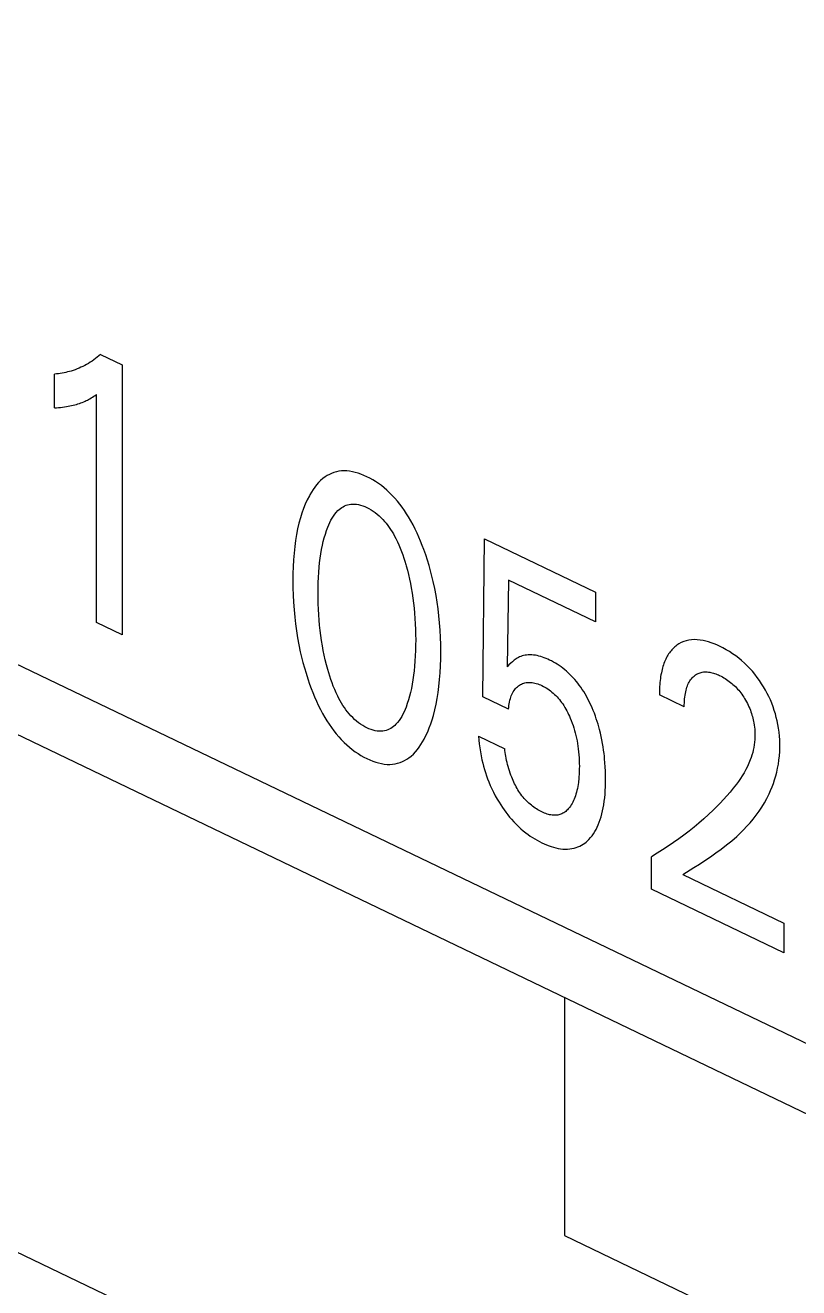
# Model space of a CAD drawing. Extents: x 0 to 420, y 0 to 297.
# Drawn here: x 188.78 to 192.73, y 121.58 to 128.03 of the extents above; entities that cross this region are included whole.
import ezdxf

# ---------------------------------------------------------------- set-up
doc = ezdxf.new("R2010")
doc.units = 0
doc.header["$LTSCALE"] = 23.1
doc.layers.add('40000_ISO', color=7, linetype='CONTINUOUS')

msp = doc.modelspace()

# ---------------------------------------------------------------- linework, layer by layer
at = {"layer": '40000_ISO', "color": 7, "linetype": 'CONTINUOUS'}
for p, q in [((151.239, 142.7894), (204.6505, 117.1157)), ((151.4456, 142.3318), (204.8571, 116.6581)), ((210.0891, 111.4974), (156.6777, 137.171)), ((189.1076, 126.3096), (189.0982, 126.3038)), ((189.1168, 126.3158), (189.1076, 126.3096)), ((189.1259, 126.3221), (189.1168, 126.3158)), ((189.1347, 126.3287), (189.1259, 126.3221)), ((189.1435, 126.3356), (189.1347, 126.3287)), ((189.152, 126.3426), (189.1435, 126.3356)), ((189.1604, 126.3499), (189.152, 126.3426)), ((189.1604, 126.3499), (189.2715, 126.2965)), ((188.9355, 126.2501), (188.9256, 126.2493)), ((188.9256, 126.0761), (188.9256, 126.2493)), ((188.9452, 126.2511), (188.9355, 126.2501)), ((188.9548, 126.2524), (188.9452, 126.2511)), ((188.9643, 126.2538), (188.9548, 126.2524)), ((188.9738, 126.2556), (188.9643, 126.2538)), ((188.9831, 126.2575), (188.9738, 126.2556)), ((188.9923, 126.2597), (188.9831, 126.2575)), ((189.0014, 126.262), (188.9923, 126.2597)), ((189.0104, 126.2646), (189.0014, 126.262)), ((189.0207, 126.2679), (189.0104, 126.2646)), ((189.0308, 126.2714), (189.0207, 126.2679)), ((189.0408, 126.2752), (189.0308, 126.2714)), ((189.0507, 126.2793), (189.0408, 126.2752)), ((189.0604, 126.2837), (189.0507, 126.2793)), ((189.0699, 126.2882), (189.0604, 126.2837)), ((189.0793, 126.2931), (189.0699, 126.2882)), ((189.0886, 126.2982), (189.0793, 126.2931)), ((189.0982, 126.3038), (189.0886, 126.2982)), ((189.2715, 126.2965), (189.2715, 124.9163)), ((189.0812, 126.1106), (189.0874, 126.1135)), ((189.0874, 126.1135), (189.0935, 126.1165)), ((189.0935, 126.1165), (189.0995, 126.1197)), ((189.0995, 126.1197), (189.1061, 126.1234)), ((189.1061, 126.1234), (189.1127, 126.1273)), ((189.1127, 126.1273), (189.1192, 126.1312)), ((189.1192, 126.1312), (189.1262, 126.1358)), ((189.1262, 126.1358), (189.1333, 126.1404)), ((189.1333, 126.1404), (189.1402, 126.1451)), ((189.1402, 124.9794), (189.1402, 126.1451)), ((188.9256, 126.0761), (188.9358, 126.0769)), ((188.9358, 126.0769), (188.9459, 126.0779)), ((188.9459, 126.0779), (188.956, 126.0789)), ((188.956, 126.0789), (188.966, 126.0801)), ((188.966, 126.0801), (188.9759, 126.0814)), ((188.9759, 126.0814), (188.9858, 126.0829)), ((188.9858, 126.0829), (188.9947, 126.0845)), ((188.9947, 126.0845), (189.0034, 126.0861)), ((189.0034, 126.0861), (189.0121, 126.0879)), ((189.0121, 126.0879), (189.0207, 126.0899)), ((189.0207, 126.0899), (189.0292, 126.0921)), ((189.0292, 126.0921), (189.0377, 126.0944)), ((189.0377, 126.0944), (189.0451, 126.0967)), ((189.0451, 126.0967), (189.0525, 126.0991)), ((189.0525, 126.0991), (189.0598, 126.1017)), ((189.0598, 126.1017), (189.0671, 126.1045)), ((189.0671, 126.1045), (189.0742, 126.1075)), ((189.0742, 126.1075), (189.0812, 126.1106)), ((190.3183, 125.7304), (190.3078, 125.7237)), ((190.3293, 125.7365), (190.3183, 125.7304)), ((190.3408, 125.7417), (190.3293, 125.7365)), ((190.3527, 125.7461), (190.3408, 125.7417)), ((190.3651, 125.7497), (190.3527, 125.7461)), ((190.3779, 125.7523), (190.3651, 125.7497)), ((190.3912, 125.7539), (190.3779, 125.7523)), ((190.4048, 125.7545), (190.3912, 125.7539)), ((190.4185, 125.754), (190.4048, 125.7545)), ((190.4325, 125.7526), (190.4185, 125.754)), ((190.4468, 125.7501), (190.4325, 125.7526)), ((190.4613, 125.7468), (190.4468, 125.7501)), ((190.476, 125.7425), (190.4613, 125.7468)), ((190.4908, 125.7373), (190.476, 125.7425)), ((190.5058, 125.7313), (190.4908, 125.7373)), ((190.5208, 125.7245), (190.5058, 125.7313)), ((190.2549, 125.6713), (190.2461, 125.6588)), ((190.2643, 125.6833), (190.2549, 125.6713)), ((190.2742, 125.6946), (190.2643, 125.6833)), ((190.2848, 125.7051), (190.2742, 125.6946)), ((190.2959, 125.7148), (190.2848, 125.7051)), ((190.3078, 125.7237), (190.2959, 125.7148)), ((190.5358, 125.7169), (190.5208, 125.7245)), ((190.5508, 125.7086), (190.5358, 125.7169)), ((190.5656, 125.6994), (190.5508, 125.7086)), ((190.5804, 125.6896), (190.5656, 125.6994)), ((190.5949, 125.6789), (190.5804, 125.6896)), ((190.6093, 125.6676), (190.5949, 125.6789)), ((190.6233, 125.6556), (190.6093, 125.6676)), ((190.2163, 125.6063), (190.2064, 125.5844)), ((190.2271, 125.6274), (190.2163, 125.6063)), ((190.2298, 125.6322), (190.2271, 125.6274)), ((190.2377, 125.6457), (190.2298, 125.6322)), ((190.2461, 125.6588), (190.2377, 125.6457)), ((190.637, 125.6428), (190.6233, 125.6556)), ((190.6507, 125.6291), (190.637, 125.6428)), ((190.6639, 125.6148), (190.6507, 125.6291)), ((190.6767, 125.5999), (190.6639, 125.6148)), ((190.6891, 125.5844), (190.6767, 125.5999)), ((190.189, 125.5385), (190.1816, 125.5146)), ((190.1973, 125.5618), (190.189, 125.5385)), ((190.2064, 125.5844), (190.1973, 125.5618)), ((190.3501, 125.5233), (190.3571, 125.5332)), ((190.3571, 125.5332), (190.3647, 125.5425)), ((190.3647, 125.5425), (190.3729, 125.5512)), ((190.3729, 125.5512), (190.379, 125.5569)), ((190.379, 125.5569), (190.3855, 125.5622)), ((190.3855, 125.5622), (190.3922, 125.567)), ((190.3922, 125.567), (190.3993, 125.5714)), ((190.3993, 125.5714), (190.4066, 125.5753)), ((190.4066, 125.5753), (190.4143, 125.5786)), ((190.4143, 125.5786), (190.4223, 125.5812)), ((190.4223, 125.5812), (190.4307, 125.5832)), ((190.4307, 125.5832), (190.4394, 125.5845)), ((190.4394, 125.5845), (190.4487, 125.5851)), ((190.4487, 125.5851), (190.4584, 125.5848)), ((190.4584, 125.5848), (190.4684, 125.5837)), ((190.4684, 125.5837), (190.4786, 125.5819)), ((190.4786, 125.5819), (190.489, 125.5793)), ((190.489, 125.5793), (190.4995, 125.576)), ((190.4995, 125.576), (190.5101, 125.5719)), ((190.5101, 125.5719), (190.5208, 125.5671)), ((190.5208, 125.5671), (190.5314, 125.5617)), ((190.5314, 125.5617), (190.542, 125.5555)), ((190.542, 125.5555), (190.5525, 125.5488)), ((190.5525, 125.5488), (190.5629, 125.5414)), ((190.5629, 125.5414), (190.5731, 125.5334)), ((190.5731, 125.5334), (190.5831, 125.5249)), ((190.7011, 125.5685), (190.6891, 125.5844)), ((190.7125, 125.5523), (190.7011, 125.5685)), ((190.7235, 125.5357), (190.7125, 125.5523)), ((190.734, 125.5188), (190.7235, 125.5357)), ((190.174, 125.4867), (190.1673, 125.458)), ((190.1816, 125.5146), (190.174, 125.4867)), ((190.3148, 125.4495), (190.3215, 125.4672)), ((190.3215, 125.4672), (190.3264, 125.4791)), ((190.3264, 125.4791), (190.3317, 125.4907)), ((190.3317, 125.4907), (190.3374, 125.502)), ((190.3374, 125.502), (190.3435, 125.5129)), ((190.3435, 125.5129), (190.3501, 125.5233)), ((190.5831, 125.5249), (190.5928, 125.5158)), ((190.5928, 125.5158), (190.6022, 125.5063)), ((190.6022, 125.5063), (190.6108, 125.4966)), ((190.6108, 125.4966), (190.6192, 125.4866)), ((190.6192, 125.4866), (190.6272, 125.4762)), ((190.6272, 125.4762), (190.6349, 125.4656)), ((190.7459, 125.4986), (190.734, 125.5188)), ((190.757, 125.4781), (190.7459, 125.4986)), ((190.7675, 125.4574), (190.757, 125.4781)), ((190.1616, 125.4288), (190.1567, 125.3989)), ((190.1673, 125.458), (190.1616, 125.4288)), ((190.2982, 125.3938), (190.3032, 125.4127)), ((190.3032, 125.4127), (190.3087, 125.4313)), ((190.3087, 125.4313), (190.3148, 125.4495)), ((190.6349, 125.4656), (190.6423, 125.4546)), ((190.6423, 125.4546), (190.6493, 125.4434)), ((190.6493, 125.4434), (190.6561, 125.4321)), ((190.6561, 125.4321), (190.6625, 125.4206)), ((190.6625, 125.4206), (190.6686, 125.4091)), ((190.6686, 125.4091), (190.6768, 125.3925)), ((190.7774, 125.4366), (190.7675, 125.4574)), ((190.7867, 125.4157), (190.7774, 125.4366)), ((190.7955, 125.3947), (190.7867, 125.4157)), ((191.1131, 124.5997), (191.1214, 125.4073)), ((191.1214, 125.4073), (191.6888, 125.1346)), ((190.1526, 125.3685), (190.149, 125.3345)), ((190.1567, 125.3989), (190.1526, 125.3685)), ((190.2855, 125.3305), (190.2893, 125.3526)), ((190.2893, 125.3526), (190.2937, 125.3744)), ((190.2937, 125.3744), (190.2982, 125.3938)), ((190.6768, 125.3925), (190.6844, 125.3759)), ((190.6844, 125.3759), (190.6914, 125.3592)), ((190.6914, 125.3592), (190.698, 125.3425)), ((190.698, 125.3425), (190.7041, 125.3258)), ((190.8039, 125.3736), (190.7955, 125.3947)), ((190.8117, 125.3525), (190.8039, 125.3736)), ((190.8214, 125.325), (190.8117, 125.3525)), ((190.1463, 125.3), (190.1445, 125.265)), ((190.149, 125.3345), (190.1463, 125.3)), ((190.277, 125.2621), (190.2793, 125.2852)), ((190.2793, 125.2852), (190.2821, 125.308)), ((190.2821, 125.308), (190.2855, 125.3305)), ((190.7041, 125.3258), (190.7098, 125.309)), ((190.7098, 125.309), (190.7151, 125.2923)), ((190.7151, 125.2923), (190.7201, 125.2756)), ((190.7201, 125.2756), (190.7216, 125.27)), ((190.8304, 125.2976), (190.8214, 125.325)), ((190.8387, 125.2702), (190.8304, 125.2976)), ((190.1434, 125.2297), (190.143, 125.1939)), ((190.1445, 125.265), (190.1434, 125.2297)), ((190.2723, 125.1837), (190.2734, 125.2101)), ((190.2734, 125.2101), (190.2749, 125.2362)), ((190.2749, 125.2362), (190.277, 125.2621)), ((190.7216, 125.27), (190.7279, 125.247)), ((190.7279, 125.247), (190.7336, 125.2242)), ((190.7336, 125.2242), (190.7388, 125.2014)), ((190.8464, 125.2429), (190.8387, 125.2702)), ((190.8535, 125.2157), (190.8464, 125.2429)), ((190.86, 125.1885), (190.8535, 125.2157)), ((190.143, 125.1939), (190.1433, 125.1572)), ((190.1433, 125.1572), (190.1444, 125.1202)), ((190.2715, 125.1302), (190.2717, 125.157)), ((190.2717, 125.157), (190.2723, 125.1837)), ((190.7388, 125.2014), (190.7436, 125.1787)), ((190.7436, 125.1787), (190.7478, 125.1561)), ((190.7478, 125.1561), (190.7522, 125.1301)), ((190.8675, 125.1533), (190.86, 125.1885)), ((190.8742, 125.1183), (190.8675, 125.1533)), ((191.2444, 125.1967), (191.2367, 124.7537)), ((191.6888, 124.9831), (191.2444, 125.1967)), ((190.1444, 125.1202), (190.1462, 125.0828)), ((190.1462, 125.0828), (190.1489, 125.0451)), ((190.2716, 125.1027), (190.2715, 125.1302)), ((190.2723, 125.0751), (190.2716, 125.1027)), ((190.7522, 125.1301), (190.7561, 125.1043)), ((190.7561, 125.1043), (190.7594, 125.0786)), ((190.8799, 125.0835), (190.8742, 125.1183)), ((190.8848, 125.0489), (190.8799, 125.0835)), ((191.6888, 125.1346), (191.6888, 124.9831)), ((190.1489, 125.0451), (190.1525, 125.007)), ((190.2733, 125.0473), (190.2723, 125.0751)), ((190.2749, 125.0193), (190.2733, 125.0473)), ((190.2769, 124.991), (190.2749, 125.0193)), ((190.7594, 125.0786), (190.7622, 125.0531)), ((190.7622, 125.0531), (190.7645, 125.0277)), ((190.7645, 125.0277), (190.7666, 124.9999)), ((190.8889, 125.0146), (190.8848, 125.0489)), ((189.2715, 124.9163), (189.1402, 124.9794)), ((190.1525, 125.007), (190.1565, 124.9722)), ((190.1565, 124.9722), (190.1613, 124.9372)), ((190.2792, 124.9653), (190.2769, 124.991)), ((190.282, 124.9394), (190.2792, 124.9653)), ((190.7666, 124.9999), (190.7681, 124.9722)), ((190.7681, 124.9722), (190.7692, 124.9448)), ((190.8925, 124.9772), (190.8889, 125.0146)), ((190.8952, 124.94), (190.8925, 124.9772)), ((190.1613, 124.9372), (190.1669, 124.9019)), ((190.1669, 124.9019), (190.1735, 124.8664)), ((190.2853, 124.9134), (190.282, 124.9394)), ((190.289, 124.8872), (190.2853, 124.9134)), ((190.2934, 124.8608), (190.289, 124.8872)), ((190.7692, 124.9448), (190.7698, 124.9176)), ((190.7698, 124.9176), (190.7701, 124.8905)), ((190.7701, 124.8905), (190.7699, 124.8633)), ((190.8971, 124.9033), (190.8952, 124.94)), ((190.8982, 124.8668), (190.8971, 124.9033)), ((192.1654, 124.8894), (192.152, 124.8863)), ((192.1792, 124.8913), (192.1654, 124.8894)), ((192.1934, 124.8921), (192.1792, 124.8913)), ((192.2081, 124.8917), (192.1934, 124.8921)), ((192.2231, 124.8903), (192.2081, 124.8917)), ((192.2383, 124.8878), (192.2231, 124.8903)), ((192.2522, 124.8847), (192.2383, 124.8878)), ((190.1735, 124.8664), (190.1809, 124.8307)), ((190.1809, 124.8307), (190.1873, 124.8033)), ((190.2978, 124.8368), (190.2934, 124.8608)), ((190.3027, 124.8126), (190.2978, 124.8368)), ((190.7692, 124.8362), (190.7682, 124.8094)), ((190.7699, 124.8633), (190.7692, 124.8362)), ((190.8985, 124.8307), (190.8982, 124.8668)), ((190.8982, 124.7944), (190.8985, 124.8307)), ((192.066, 124.8246), (192.0621, 124.8189)), ((192.0702, 124.8302), (192.066, 124.8246)), ((192.0745, 124.8355), (192.0702, 124.8302)), ((192.079, 124.8406), (192.0745, 124.8355)), ((192.0837, 124.8456), (192.079, 124.8406)), ((192.0885, 124.8503), (192.0837, 124.8456)), ((192.0935, 124.8548), (192.0885, 124.8503)), ((192.0987, 124.8591), (192.0935, 124.8548)), ((192.1041, 124.8631), (192.0987, 124.8591)), ((192.1095, 124.8669), (192.1041, 124.8631)), ((192.1151, 124.8704), (192.1095, 124.8669)), ((192.1268, 124.8768), (192.1151, 124.8704)), ((192.1391, 124.8821), (192.1268, 124.8768)), ((192.152, 124.8863), (192.1391, 124.8821)), ((192.2661, 124.8808), (192.2522, 124.8847)), ((192.2802, 124.8761), (192.2661, 124.8808)), ((192.2944, 124.8708), (192.2802, 124.8761)), ((192.3086, 124.8649), (192.2944, 124.8708)), ((192.3228, 124.8583), (192.3086, 124.8649)), ((192.3395, 124.85), (192.3228, 124.8583)), ((192.3561, 124.8409), (192.3395, 124.85)), ((192.3726, 124.831), (192.3561, 124.8409)), ((192.389, 124.8203), (192.3726, 124.831)), ((190.1873, 124.8033), (190.1943, 124.7758)), ((190.1943, 124.7758), (190.2018, 124.7481)), ((190.3082, 124.7884), (190.3027, 124.8126)), ((190.3142, 124.764), (190.3082, 124.7884)), ((190.3208, 124.7395), (190.3142, 124.764)), ((190.7666, 124.7829), (190.7646, 124.7566)), ((190.7682, 124.8094), (190.7666, 124.7829)), ((190.8953, 124.723), (190.8971, 124.7585)), ((190.8971, 124.7585), (190.8982, 124.7944)), ((191.246, 124.7631), (191.2367, 124.7537)), ((191.2555, 124.7721), (191.246, 124.7631)), ((191.264, 124.7796), (191.2555, 124.7721)), ((191.2728, 124.7867), (191.264, 124.7796)), ((191.278, 124.7905), (191.2728, 124.7867)), ((191.2833, 124.7942), (191.278, 124.7905)), ((191.2888, 124.7976), (191.2833, 124.7942)), ((191.2949, 124.801), (191.2888, 124.7976)), ((191.3013, 124.804), (191.2949, 124.801)), ((191.3079, 124.8067), (191.3013, 124.804)), ((191.3147, 124.809), (191.3079, 124.8067)), ((191.3216, 124.8109), (191.3147, 124.809)), ((191.3288, 124.8125), (191.3216, 124.8109)), ((191.3362, 124.8136), (191.3288, 124.8125)), ((191.3449, 124.8144), (191.3362, 124.8136)), ((191.3539, 124.8147), (191.3449, 124.8144)), ((191.363, 124.8144), (191.3539, 124.8147)), ((191.3723, 124.8136), (191.363, 124.8144)), ((191.3817, 124.8122), (191.3723, 124.8136)), ((191.3913, 124.8104), (191.3817, 124.8122)), ((191.4001, 124.8083), (191.3913, 124.8104)), ((191.409, 124.8058), (191.4001, 124.8083)), ((191.4179, 124.8029), (191.409, 124.8058)), ((191.4269, 124.7997), (191.4179, 124.8029)), ((191.4359, 124.7961), (191.4269, 124.7997)), ((191.445, 124.7922), (191.4359, 124.7961)), ((191.4541, 124.788), (191.445, 124.7922)), ((191.4639, 124.7831), (191.4541, 124.788)), ((191.4738, 124.7778), (191.4639, 124.7831)), ((191.4836, 124.7722), (191.4738, 124.7778)), ((191.4933, 124.7662), (191.4836, 124.7722)), ((191.503, 124.7598), (191.4933, 124.7662)), ((191.5127, 124.7531), (191.503, 124.7598)), ((192.0357, 124.7634), (192.0332, 124.7555)), ((192.0384, 124.771), (192.0357, 124.7634)), ((192.0412, 124.7786), (192.0384, 124.771)), ((192.0443, 124.7859), (192.0412, 124.7786)), ((192.0475, 124.7931), (192.0443, 124.7859)), ((192.051, 124.8001), (192.0475, 124.7931)), ((192.0547, 124.8069), (192.051, 124.8001)), ((192.0583, 124.813), (192.0547, 124.8069)), ((192.0621, 124.8189), (192.0583, 124.813)), ((192.4053, 124.8088), (192.389, 124.8203)), ((192.4202, 124.7974), (192.4053, 124.8088)), ((192.4348, 124.7853), (192.4202, 124.7974)), ((192.4492, 124.7725), (192.4348, 124.7853)), ((192.4632, 124.7591), (192.4492, 124.7725)), ((192.4768, 124.7449), (192.4632, 124.7591)), ((190.2018, 124.7481), (190.21, 124.7205)), ((190.21, 124.7205), (190.2189, 124.6927)), ((190.3257, 124.7224), (190.3208, 124.7395)), ((190.331, 124.7053), (190.3257, 124.7224)), ((190.3367, 124.6882), (190.331, 124.7053)), ((190.7595, 124.7099), (190.7563, 124.687)), ((190.7623, 124.7331), (190.7595, 124.7099)), ((190.7646, 124.7566), (190.7623, 124.7331)), ((190.8926, 124.688), (190.8953, 124.723)), ((191.5222, 124.746), (191.5127, 124.7531)), ((191.5316, 124.7386), (191.5222, 124.746)), ((191.5409, 124.7307), (191.5316, 124.7386)), ((191.5497, 124.7228), (191.5409, 124.7307)), ((191.5583, 124.7146), (191.5497, 124.7228)), ((191.5668, 124.706), (191.5583, 124.7146)), ((191.5751, 124.6972), (191.5668, 124.706)), ((191.5832, 124.6881), (191.5751, 124.6972)), ((192.0202, 124.6933), (192.019, 124.6833)), ((192.0216, 124.7033), (192.0202, 124.6933)), ((192.0232, 124.7131), (192.0216, 124.7033)), ((192.0251, 124.7227), (192.0232, 124.7131)), ((192.0268, 124.7311), (192.0251, 124.7227)), ((192.0288, 124.7394), (192.0268, 124.7311)), ((192.0309, 124.7475), (192.0288, 124.7394)), ((192.0332, 124.7555), (192.0309, 124.7475)), ((192.1786, 124.692), (192.1828, 124.6969)), ((192.1828, 124.6969), (192.1872, 124.7015)), ((192.1872, 124.7015), (192.1919, 124.7058)), ((192.1919, 124.7058), (192.1959, 124.7091)), ((192.1959, 124.7091), (192.2001, 124.7121)), ((192.2001, 124.7121), (192.2044, 124.7149)), ((192.2044, 124.7149), (192.209, 124.7174)), ((192.209, 124.7174), (192.2136, 124.7197)), ((192.2136, 124.7197), (192.2184, 124.7217)), ((192.2184, 124.7217), (192.2234, 124.7234)), ((192.2234, 124.7234), (192.2285, 124.7248)), ((192.2285, 124.7248), (192.2343, 124.7261)), ((192.2343, 124.7261), (192.2403, 124.7269)), ((192.2403, 124.7269), (192.2464, 124.7274)), ((192.2464, 124.7274), (192.2527, 124.7276)), ((192.2527, 124.7276), (192.2591, 124.7273)), ((192.2591, 124.7273), (192.2656, 124.7268)), ((192.2656, 124.7268), (192.2722, 124.7258)), ((192.2722, 124.7258), (192.2783, 124.7246)), ((192.2783, 124.7246), (192.2846, 124.7231)), ((192.2846, 124.7231), (192.2909, 124.7214)), ((192.2909, 124.7214), (192.2972, 124.7193)), ((192.2972, 124.7193), (192.3036, 124.717)), ((192.3036, 124.717), (192.31, 124.7145)), ((192.31, 124.7145), (192.3164, 124.7118)), ((192.3164, 124.7118), (192.3228, 124.7088)), ((192.3228, 124.7088), (192.33, 124.7053)), ((192.33, 124.7053), (192.3371, 124.7015)), ((192.3371, 124.7015), (192.3442, 124.6975)), ((192.3442, 124.6975), (192.3513, 124.6932)), ((192.3513, 124.6932), (192.3583, 124.6887)), ((192.4899, 124.7303), (192.4768, 124.7449)), ((192.5026, 124.7151), (192.4899, 124.7303)), ((192.5147, 124.6994), (192.5026, 124.7151)), ((192.5263, 124.6832), (192.5147, 124.6994)), ((190.2189, 124.6927), (190.2284, 124.6649)), ((190.2284, 124.6649), (190.2363, 124.6433)), ((190.2363, 124.6433), (190.2446, 124.6217)), ((190.3428, 124.671), (190.3367, 124.6882)), ((190.3494, 124.6539), (190.3428, 124.671)), ((190.3564, 124.6368), (190.3494, 124.6539)), ((190.3641, 124.6197), (190.3564, 124.6368)), ((190.7481, 124.6422), (190.7437, 124.6224)), ((190.7525, 124.6644), (190.7481, 124.6422)), ((190.7563, 124.687), (190.7525, 124.6644)), ((190.885, 124.6225), (190.889, 124.6534)), ((190.889, 124.6534), (190.8926, 124.688)), ((191.2685, 124.6255), (191.2724, 124.6315)), ((191.2724, 124.6315), (191.2764, 124.6369)), ((191.2764, 124.6369), (191.2807, 124.642)), ((191.2807, 124.642), (191.2853, 124.6468)), ((191.2853, 124.6468), (191.2902, 124.6512)), ((191.2902, 124.6512), (191.2953, 124.6553)), ((191.2953, 124.6553), (191.3006, 124.6591)), ((191.3006, 124.6591), (191.3057, 124.6622)), ((191.3057, 124.6622), (191.3109, 124.665)), ((191.3109, 124.665), (191.3164, 124.6674)), ((191.3164, 124.6674), (191.3221, 124.6695)), ((191.3221, 124.6695), (191.328, 124.6712)), ((191.328, 124.6712), (191.334, 124.6725)), ((191.334, 124.6725), (191.34, 124.6734)), ((191.34, 124.6734), (191.3462, 124.6739)), ((191.3462, 124.6739), (191.3525, 124.674)), ((191.3525, 124.674), (191.359, 124.6737)), ((191.359, 124.6737), (191.3655, 124.673)), ((191.3655, 124.673), (191.3722, 124.6719)), ((191.3722, 124.6719), (191.3792, 124.6704)), ((191.3792, 124.6704), (191.3863, 124.6684)), ((191.3863, 124.6684), (191.3935, 124.6661)), ((191.3935, 124.6661), (191.4007, 124.6635)), ((191.4007, 124.6635), (191.4079, 124.6605)), ((191.4079, 124.6605), (191.4152, 124.6571)), ((191.4152, 124.6571), (191.4226, 124.6534)), ((191.4226, 124.6534), (191.4299, 124.6494)), ((191.4299, 124.6494), (191.4373, 124.6451)), ((191.4373, 124.6451), (191.4446, 124.6405)), ((191.4446, 124.6405), (191.4518, 124.6355)), ((191.4518, 124.6355), (191.4589, 124.6302)), ((191.4589, 124.6302), (191.466, 124.6246)), ((191.591, 124.6787), (191.5832, 124.6881)), ((191.5987, 124.6691), (191.591, 124.6787)), ((191.6061, 124.6593), (191.5987, 124.6691)), ((191.6133, 124.6493), (191.6061, 124.6593)), ((191.621, 124.6381), (191.6133, 124.6493)), ((191.6283, 124.6268), (191.621, 124.6381)), ((192.0155, 124.6317), (192.0153, 124.6213)), ((192.0159, 124.6422), (192.0155, 124.6317)), ((192.0164, 124.6526), (192.0159, 124.6422)), ((192.0171, 124.6629), (192.0164, 124.6526)), ((192.0179, 124.6731), (192.0171, 124.6629)), ((192.019, 124.6833), (192.0179, 124.6731)), ((192.1494, 124.6258), (192.1512, 124.6336)), ((192.1512, 124.6336), (192.1533, 124.6413)), ((192.1533, 124.6413), (192.1556, 124.6488)), ((192.1556, 124.6488), (192.1583, 124.656)), ((192.1583, 124.656), (192.1612, 124.663)), ((192.1612, 124.663), (192.1643, 124.6698)), ((192.1643, 124.6698), (192.1675, 124.6757)), ((192.1675, 124.6757), (192.171, 124.6814)), ((192.171, 124.6814), (192.1746, 124.6869)), ((192.1746, 124.6869), (192.1786, 124.692)), ((192.3583, 124.6887), (192.3653, 124.6839)), ((192.3653, 124.6839), (192.3722, 124.6788)), ((192.3722, 124.6788), (192.3786, 124.6739)), ((192.3786, 124.6739), (192.3849, 124.6687)), ((192.3849, 124.6687), (192.3911, 124.6633)), ((192.3911, 124.6633), (192.3972, 124.6577)), ((192.3972, 124.6577), (192.4032, 124.6519)), ((192.4032, 124.6519), (192.4091, 124.6459)), ((192.4091, 124.6459), (192.4148, 124.6397)), ((192.4148, 124.6397), (192.4204, 124.6332)), ((192.4204, 124.6332), (192.4259, 124.6266)), ((192.5374, 124.6666), (192.5263, 124.6832)), ((192.5474, 124.6505), (192.5374, 124.6666)), ((192.557, 124.6342), (192.5474, 124.6505)), ((192.5659, 124.6176), (192.557, 124.6342)), ((190.2446, 124.6217), (190.2535, 124.6001)), ((190.2535, 124.6001), (190.2628, 124.5786)), ((190.2628, 124.5786), (190.2728, 124.5572)), ((190.3723, 124.6027), (190.3641, 124.6197)), ((190.3784, 124.5909), (190.3723, 124.6027)), ((190.3848, 124.5792), (190.3784, 124.5909)), ((190.3916, 124.5677), (190.3848, 124.5792)), ((190.3986, 124.5563), (190.3916, 124.5677)), ((190.7273, 124.5654), (190.7208, 124.5473)), ((190.7334, 124.584), (190.7273, 124.5654)), ((190.7388, 124.603), (190.7334, 124.584)), ((190.7437, 124.6224), (190.7388, 124.603)), ((190.8746, 124.5622), (190.8802, 124.5921)), ((190.8802, 124.5921), (190.885, 124.6225)), ((191.2444, 124.5366), (191.1131, 124.5997)), ((191.2463, 124.5553), (191.2477, 124.5644)), ((191.2477, 124.5644), (191.2494, 124.5734)), ((191.2494, 124.5734), (191.2514, 124.5822)), ((191.2514, 124.5822), (191.2537, 124.5907)), ((191.2537, 124.5907), (191.2561, 124.5982)), ((191.2561, 124.5982), (191.2587, 124.6054)), ((191.2587, 124.6054), (191.2617, 124.6124)), ((191.2617, 124.6124), (191.265, 124.6191)), ((191.265, 124.6191), (191.2685, 124.6255)), ((191.466, 124.6246), (191.4729, 124.6187)), ((191.4729, 124.6187), (191.4795, 124.6126)), ((191.4795, 124.6126), (191.486, 124.6063)), ((191.486, 124.6063), (191.4923, 124.5997)), ((191.4923, 124.5997), (191.4984, 124.5928)), ((191.4984, 124.5928), (191.5044, 124.5857)), ((191.5044, 124.5857), (191.5101, 124.5785)), ((191.5101, 124.5785), (191.5157, 124.571)), ((191.5157, 124.571), (191.5211, 124.5634)), ((191.6353, 124.6152), (191.6283, 124.6268)), ((191.642, 124.6036), (191.6353, 124.6152)), ((191.6485, 124.5918), (191.642, 124.6036)), ((191.6546, 124.5799), (191.6485, 124.5918)), ((191.6605, 124.5679), (191.6546, 124.5799)), ((191.6661, 124.5559), (191.6605, 124.5679)), ((192.0153, 124.6213), (192.0152, 124.6107)), ((192.1423, 124.5496), (192.0152, 124.6107)), ((192.1424, 124.5597), (192.1427, 124.5696)), ((192.1427, 124.5696), (192.1432, 124.5795)), ((192.1432, 124.5795), (192.144, 124.5893)), ((192.144, 124.5893), (192.145, 124.5989)), ((192.145, 124.5989), (192.1462, 124.6084)), ((192.1462, 124.6084), (192.1478, 124.6177)), ((192.1478, 124.6177), (192.1494, 124.6258)), ((192.4259, 124.6266), (192.4311, 124.6198)), ((192.4311, 124.6198), (192.4363, 124.6129)), ((192.4363, 124.6129), (192.4412, 124.6058)), ((192.4412, 124.6058), (192.446, 124.5986)), ((192.446, 124.5986), (192.4506, 124.5913)), ((192.4506, 124.5913), (192.4555, 124.583)), ((192.4555, 124.583), (192.4602, 124.5746)), ((192.4602, 124.5746), (192.4647, 124.5661)), ((192.4647, 124.5661), (192.4689, 124.5575)), ((192.5742, 124.6008), (192.5659, 124.6176)), ((192.582, 124.584), (192.5742, 124.6008)), ((192.5891, 124.567), (192.582, 124.584)), ((192.596, 124.5489), (192.5891, 124.567)), ((190.2728, 124.5572), (190.2834, 124.5359)), ((190.2834, 124.5359), (190.2946, 124.5148)), ((190.2946, 124.5148), (190.3066, 124.494)), ((190.406, 124.5451), (190.3986, 124.5563)), ((190.4138, 124.5342), (190.406, 124.5451)), ((190.4218, 124.5236), (190.4138, 124.5342)), ((190.4302, 124.5133), (190.4218, 124.5236)), ((190.439, 124.5035), (190.4302, 124.5133)), ((190.4484, 124.4938), (190.439, 124.5035)), ((190.6987, 124.4999), (190.6922, 124.4891)), ((190.7048, 124.5112), (190.6987, 124.4999)), ((190.7105, 124.5229), (190.7048, 124.5112)), ((190.7158, 124.5349), (190.7105, 124.5229)), ((190.7208, 124.5473), (190.7158, 124.5349)), ((190.8542, 124.4831), (190.8606, 124.5044)), ((190.8606, 124.5044), (190.868, 124.533)), ((190.868, 124.533), (190.8746, 124.5622)), ((191.2444, 124.5366), (191.2452, 124.546)), ((191.2452, 124.546), (191.2463, 124.5553)), ((191.5211, 124.5634), (191.5268, 124.5548)), ((191.5268, 124.5548), (191.5322, 124.546)), ((191.5322, 124.546), (191.5374, 124.5371)), ((191.5374, 124.5371), (191.5423, 124.528)), ((191.5423, 124.528), (191.5469, 124.5189)), ((191.5469, 124.5189), (191.5514, 124.5098)), ((191.5514, 124.5098), (191.5556, 124.5006)), ((191.5556, 124.5006), (191.5596, 124.4913)), ((191.6714, 124.5438), (191.6661, 124.5559)), ((191.6773, 124.5299), (191.6714, 124.5438)), ((191.6828, 124.5159), (191.6773, 124.5299)), ((191.688, 124.5019), (191.6828, 124.5159)), ((191.6929, 124.4879), (191.688, 124.5019)), ((192.1423, 124.5496), (192.1424, 124.5597)), ((192.4689, 124.5575), (192.4728, 124.5489)), ((192.4728, 124.5489), (192.4765, 124.5403)), ((192.4765, 124.5403), (192.4799, 124.5316)), ((192.4799, 124.5316), (192.4829, 124.5234)), ((192.4829, 124.5234), (192.4856, 124.5152)), ((192.4856, 124.5152), (192.4881, 124.507)), ((192.4881, 124.507), (192.4904, 124.4989)), ((192.6021, 124.5308), (192.596, 124.5489)), ((192.6075, 124.5128), (192.6021, 124.5308)), ((192.6123, 124.4947), (192.6075, 124.5128)), ((190.3066, 124.494), (190.3171, 124.4768)), ((190.3171, 124.4768), (190.3281, 124.4598)), ((190.3281, 124.4598), (190.3396, 124.4432)), ((190.3396, 124.4432), (190.3516, 124.427)), ((190.4581, 124.4846), (190.4484, 124.4938)), ((190.4681, 124.4759), (190.4581, 124.4846)), ((190.4784, 124.4678), (190.4681, 124.4759)), ((190.4888, 124.4603), (190.4784, 124.4678)), ((190.4994, 124.4535), (190.4888, 124.4603)), ((190.51, 124.4473), (190.4994, 124.4535)), ((190.5208, 124.4417), (190.51, 124.4473)), ((190.5315, 124.4369), (190.5208, 124.4417)), ((190.5421, 124.4329), (190.5315, 124.4369)), ((190.6429, 124.4389), (190.6355, 124.4348)), ((190.6499, 124.4435), (190.6429, 124.4389)), ((190.6567, 124.4486), (190.6499, 124.4435)), ((190.6631, 124.4541), (190.6567, 124.4486)), ((190.6692, 124.46), (190.6631, 124.4541)), ((190.6774, 124.4691), (190.6692, 124.46)), ((190.6851, 124.4788), (190.6774, 124.4691)), ((190.6922, 124.4891), (190.6851, 124.4788)), ((190.8315, 124.4219), (190.8397, 124.4418)), ((190.8397, 124.4418), (190.8472, 124.4622)), ((190.8472, 124.4622), (190.8542, 124.4831)), ((191.5596, 124.4913), (191.5648, 124.4787)), ((191.5648, 124.4787), (191.5696, 124.466)), ((191.5696, 124.466), (191.5741, 124.4534)), ((191.5741, 124.4534), (191.5782, 124.4408)), ((191.5782, 124.4408), (191.582, 124.4282)), ((191.6975, 124.474), (191.6929, 124.4879)), ((191.7018, 124.46), (191.6975, 124.474)), ((191.7059, 124.4461), (191.7018, 124.46)), ((191.7096, 124.4322), (191.7059, 124.4461)), ((192.4904, 124.4989), (192.4925, 124.4907)), ((192.4925, 124.4907), (192.4943, 124.4826)), ((192.4943, 124.4826), (192.496, 124.4745)), ((192.496, 124.4745), (192.4975, 124.4664)), ((192.4975, 124.4664), (192.4992, 124.456)), ((192.4992, 124.456), (192.5006, 124.4457)), ((192.5006, 124.4457), (192.5018, 124.4355)), ((192.5018, 124.4355), (192.5026, 124.4253)), ((192.6165, 124.4768), (192.6123, 124.4947)), ((192.6201, 124.459), (192.6165, 124.4768)), ((192.6235, 124.439), (192.6201, 124.459)), ((192.6262, 124.4192), (192.6235, 124.439)), ((190.3516, 124.427), (190.364, 124.4111)), ((190.364, 124.4111), (190.3769, 124.3959)), ((190.3769, 124.3959), (190.3902, 124.3812)), ((190.3902, 124.3812), (190.404, 124.3671)), ((190.5527, 124.4296), (190.5421, 124.4329)), ((190.5631, 124.427), (190.5527, 124.4296)), ((190.5734, 124.4253), (190.5631, 124.427)), ((190.5834, 124.4243), (190.5734, 124.4253)), ((190.5931, 124.4242), (190.5834, 124.4243)), ((190.6025, 124.4248), (190.5931, 124.4242)), ((190.6113, 124.4263), (190.6025, 124.4248)), ((190.6197, 124.4284), (190.6113, 124.4263)), ((190.6278, 124.4313), (190.6197, 124.4284)), ((190.6355, 124.4348), (190.6278, 124.4313)), ((190.8053, 124.3698), (190.8131, 124.3838)), ((190.8131, 124.3838), (190.8226, 124.4026)), ((190.8226, 124.4026), (190.8315, 124.4219)), ((191.0909, 124.3989), (191.2249, 124.3344)), ((191.0909, 124.3989), (191.0926, 124.3792)), ((191.0926, 124.3792), (191.0947, 124.3592)), ((191.582, 124.4282), (191.5855, 124.4156)), ((191.5855, 124.4156), (191.5889, 124.4018)), ((191.5889, 124.4018), (191.592, 124.388)), ((191.592, 124.388), (191.5948, 124.3743)), ((191.5948, 124.3743), (191.5972, 124.3607)), ((191.714, 124.4146), (191.7096, 124.4322)), ((191.718, 124.3971), (191.714, 124.4146)), ((191.7217, 124.3796), (191.718, 124.3971)), ((191.7249, 124.3622), (191.7217, 124.3796)), ((192.5028, 124.3815), (192.5016, 124.3675)), ((192.5026, 124.4253), (192.5031, 124.4153)), ((192.5034, 124.3957), (192.5028, 124.3815)), ((192.5031, 124.4153), (192.5034, 124.4055)), ((192.5034, 124.4055), (192.5034, 124.3957)), ((192.6282, 124.3996), (192.6262, 124.4192)), ((192.6296, 124.3803), (192.6282, 124.3996)), ((192.6303, 124.3613), (192.6296, 124.3803)), ((190.404, 124.3671), (190.4178, 124.3542)), ((190.4178, 124.3542), (190.4318, 124.342)), ((190.4318, 124.342), (190.4462, 124.3305)), ((190.4462, 124.3305), (190.4608, 124.3197)), ((190.4608, 124.3197), (190.4756, 124.3097)), ((190.4756, 124.3097), (190.4906, 124.3005)), ((190.7472, 124.2973), (190.7584, 124.3076)), ((190.7584, 124.3076), (190.7689, 124.3187)), ((190.7689, 124.3187), (190.7788, 124.3305)), ((190.7788, 124.3305), (190.7882, 124.343)), ((190.7882, 124.343), (190.797, 124.3562)), ((190.797, 124.3562), (190.8053, 124.3698)), ((191.0947, 124.3592), (191.0974, 124.3391)), ((191.0974, 124.3391), (191.1006, 124.3187)), ((191.1006, 124.3187), (191.1044, 124.2981)), ((191.226, 124.3253), (191.2249, 124.3344)), ((191.2272, 124.3158), (191.226, 124.3253)), ((191.2287, 124.306), (191.2272, 124.3158)), ((191.5972, 124.3607), (191.5992, 124.3471)), ((191.5992, 124.3471), (191.601, 124.3337)), ((191.601, 124.3337), (191.6026, 124.3187)), ((191.6026, 124.3187), (191.604, 124.3038)), ((191.7278, 124.3449), (191.7249, 124.3622)), ((191.7303, 124.3278), (191.7278, 124.3449)), ((191.7325, 124.3107), (191.7303, 124.3278)), ((191.7341, 124.2972), (191.7325, 124.3107)), ((192.4916, 124.3148), (192.488, 124.3024)), ((192.4948, 124.3275), (192.4916, 124.3148)), ((192.4976, 124.3405), (192.4948, 124.3275)), ((192.4999, 124.3539), (192.4976, 124.3405)), ((192.5016, 124.3675), (192.4999, 124.3539)), ((192.6283, 124.2983), (192.6298, 124.3202)), ((192.6298, 124.3202), (192.6305, 124.3425)), ((192.6305, 124.3425), (192.6303, 124.3613)), ((190.4906, 124.3005), (190.5057, 124.292)), ((190.5057, 124.292), (190.5208, 124.2843)), ((190.5208, 124.2843), (190.5359, 124.2775)), ((190.5359, 124.2775), (190.551, 124.2714)), ((190.551, 124.2714), (190.566, 124.2663)), ((190.566, 124.2663), (190.5808, 124.262)), ((190.5808, 124.262), (190.5955, 124.2587)), ((190.5955, 124.2587), (190.6099, 124.2564)), ((190.6099, 124.2564), (190.624, 124.255)), ((190.624, 124.255), (190.6378, 124.2547)), ((190.6378, 124.2547), (190.6516, 124.2555)), ((190.6516, 124.2555), (190.6649, 124.2574)), ((190.6649, 124.2574), (190.6778, 124.2603)), ((190.6778, 124.2603), (190.6903, 124.2641)), ((190.6903, 124.2641), (190.7023, 124.2689)), ((190.7023, 124.2689), (190.7138, 124.2745)), ((190.7138, 124.2745), (190.7248, 124.2808)), ((190.7248, 124.2808), (190.7353, 124.2879)), ((190.7353, 124.2879), (190.7472, 124.2973)), ((191.1044, 124.2981), (191.1088, 124.2775)), ((191.1088, 124.2775), (191.1126, 124.2615)), ((191.1126, 124.2615), (191.1168, 124.2454)), ((191.1168, 124.2454), (191.1214, 124.2293)), ((191.2304, 124.296), (191.2287, 124.306)), ((191.2324, 124.2858), (191.2304, 124.296)), ((191.2346, 124.2754), (191.2324, 124.2858)), ((191.237, 124.2648), (191.2346, 124.2754)), ((191.2396, 124.2542), (191.237, 124.2648)), ((191.2425, 124.2434), (191.2396, 124.2542)), ((191.2457, 124.2325), (191.2425, 124.2434)), ((191.604, 124.3038), (191.6049, 124.2891)), ((191.6049, 124.2891), (191.6056, 124.2745)), ((191.6056, 124.2745), (191.606, 124.26)), ((191.606, 124.26), (191.6062, 124.2456)), ((191.6062, 124.2456), (191.606, 124.2318)), ((191.7354, 124.2839), (191.7341, 124.2972)), ((191.7372, 124.2626), (191.7354, 124.2839)), ((191.7386, 124.2415), (191.7372, 124.2626)), ((192.4647, 124.2442), (192.4564, 124.228)), ((192.4725, 124.261), (192.4647, 124.2442)), ((192.4796, 124.2784), (192.4725, 124.261)), ((192.4839, 124.2903), (192.4796, 124.2784)), ((192.488, 124.3024), (192.4839, 124.2903)), ((192.6192, 124.2354), (192.623, 124.2559)), ((192.623, 124.2559), (192.626, 124.2769)), ((192.626, 124.2769), (192.6283, 124.2983)), ((191.1214, 124.2293), (191.1264, 124.2132)), ((191.1264, 124.2132), (191.1318, 124.197)), ((191.1318, 124.197), (191.1377, 124.1809)), ((191.1377, 124.1809), (191.144, 124.1648)), ((191.2491, 124.2215), (191.2457, 124.2325)), ((191.2527, 124.2106), (191.2491, 124.2215)), ((191.2567, 124.1996), (191.2527, 124.2106)), ((191.2609, 124.1887), (191.2567, 124.1996)), ((191.2643, 124.1804), (191.2609, 124.1887)), ((191.2678, 124.1722), (191.2643, 124.1804)), ((191.603, 124.178), (191.6021, 124.1698)), ((191.6042, 124.1912), (191.603, 124.178)), ((191.6051, 124.2046), (191.6042, 124.1912)), ((191.6057, 124.2182), (191.6051, 124.2046)), ((191.606, 124.2318), (191.6057, 124.2182)), ((191.7395, 124.2206), (191.7386, 124.2415)), ((191.74, 124.1998), (191.7395, 124.2206)), ((191.7402, 124.1792), (191.74, 124.1998)), ((191.74, 124.1599), (191.7402, 124.1792)), ((192.4287, 124.182), (192.4186, 124.1675)), ((192.4383, 124.1969), (192.4287, 124.182)), ((192.4476, 124.2122), (192.4383, 124.1969)), ((192.4564, 124.228), (192.4476, 124.2122)), ((192.6038, 124.1764), (192.6096, 124.1956)), ((192.6096, 124.1956), (192.6147, 124.2153)), ((192.6147, 124.2153), (192.6192, 124.2354)), ((191.144, 124.1648), (191.1514, 124.1472)), ((191.1514, 124.1472), (191.1594, 124.1297)), ((191.1594, 124.1297), (191.1679, 124.1122)), ((191.2716, 124.164), (191.2678, 124.1722)), ((191.2755, 124.1559), (191.2716, 124.164)), ((191.2796, 124.1478), (191.2755, 124.1559)), ((191.2838, 124.1399), (191.2796, 124.1478)), ((191.2882, 124.132), (191.2838, 124.1399)), ((191.2928, 124.1243), (191.2882, 124.132)), ((191.2976, 124.1167), (191.2928, 124.1243)), ((191.3026, 124.1093), (191.2976, 124.1167)), ((191.5938, 124.1218), (191.5914, 124.1122)), ((191.596, 124.1315), (191.5938, 124.1218)), ((191.5979, 124.1414), (191.596, 124.1315)), ((191.5996, 124.1515), (191.5979, 124.1414)), ((191.6011, 124.1617), (191.5996, 124.1515)), ((191.6021, 124.1698), (191.6011, 124.1617)), ((191.7373, 124.1028), (191.7386, 124.1216)), ((191.7386, 124.1216), (191.7395, 124.1406)), ((191.7395, 124.1406), (191.74, 124.1599)), ((192.3764, 124.1129), (192.3598, 124.0935)), ((192.3926, 124.1328), (192.3764, 124.1129)), ((192.4083, 124.1533), (192.3926, 124.1328)), ((192.4186, 124.1675), (192.4083, 124.1533)), ((192.5754, 124.1041), (192.5832, 124.1215)), ((192.5832, 124.1215), (192.5906, 124.1393)), ((192.5906, 124.1393), (192.5975, 124.1577)), ((192.5975, 124.1577), (192.6038, 124.1764)), ((191.1679, 124.1122), (191.1769, 124.0949)), ((191.1769, 124.0949), (191.1864, 124.0778)), ((191.1864, 124.0778), (191.1964, 124.0609)), ((191.1964, 124.0609), (191.2046, 124.0479)), ((191.3077, 124.102), (191.3026, 124.1093)), ((191.3131, 124.0949), (191.3077, 124.102)), ((191.3186, 124.0879), (191.3131, 124.0949)), ((191.3243, 124.0812), (191.3186, 124.0879)), ((191.3301, 124.0748), (191.3243, 124.0812)), ((191.336, 124.0686), (191.3301, 124.0748)), ((191.3421, 124.0626), (191.336, 124.0686)), ((191.3483, 124.0569), (191.3421, 124.0626)), ((191.3547, 124.0513), (191.3483, 124.0569)), ((191.3612, 124.046), (191.3547, 124.0513)), ((191.5647, 124.0482), (191.5603, 124.0414)), ((191.5689, 124.0552), (191.5647, 124.0482)), ((191.5727, 124.0624), (191.5689, 124.0552)), ((191.5764, 124.0699), (191.5727, 124.0624)), ((191.5797, 124.0776), (191.5764, 124.0699)), ((191.5829, 124.0855), (191.5797, 124.0776)), ((191.5858, 124.0936), (191.5829, 124.0855)), ((191.5887, 124.1028), (191.5858, 124.0936)), ((191.5914, 124.1122), (191.5887, 124.1028)), ((191.7308, 124.048), (191.7334, 124.066)), ((191.7334, 124.066), (191.7356, 124.0843)), ((191.7356, 124.0843), (191.7373, 124.1028)), ((192.3253, 124.0562), (192.3076, 124.0381)), ((192.3427, 124.0746), (192.3253, 124.0562)), ((192.3598, 124.0935), (192.3427, 124.0746)), ((192.5382, 124.0364), (192.5513, 124.0581)), ((192.5513, 124.0581), (192.5637, 124.0807)), ((192.5637, 124.0807), (192.5754, 124.1041)), ((191.2046, 124.0479), (191.213, 124.035)), ((191.213, 124.035), (191.2218, 124.0224)), ((191.2218, 124.0224), (191.2308, 124.0099)), ((191.2308, 124.0099), (191.2401, 123.9977)), ((191.2401, 123.9977), (191.2497, 123.9858)), ((191.2497, 123.9858), (191.2596, 123.9742)), ((191.3677, 124.0409), (191.3612, 124.046)), ((191.3744, 124.036), (191.3677, 124.0409)), ((191.3811, 124.0313), (191.3744, 124.036)), ((191.3879, 124.0269), (191.3811, 124.0313)), ((191.3947, 124.0228), (191.3879, 124.0269)), ((191.4015, 124.0189), (191.3947, 124.0228)), ((191.4084, 124.0152), (191.4015, 124.0189)), ((191.4152, 124.0118), (191.4084, 124.0152)), ((191.4219, 124.0087), (191.4152, 124.0118)), ((191.4285, 124.006), (191.4219, 124.0087)), ((191.4351, 124.0034), (191.4285, 124.006)), ((191.4416, 124.0012), (191.4351, 124.0034)), ((191.4481, 123.9993), (191.4416, 124.0012)), ((191.4545, 123.9977), (191.4481, 123.9993)), ((191.4609, 123.9964), (191.4545, 123.9977)), ((191.4671, 123.9955), (191.4609, 123.9964)), ((191.4733, 123.9949), (191.4671, 123.9955)), ((191.4792, 123.9947), (191.4733, 123.9949)), ((191.485, 123.9949), (191.4792, 123.9947)), ((191.4907, 123.9953), (191.485, 123.9949)), ((191.4962, 123.9961), (191.4907, 123.9953)), ((191.5016, 123.9973), (191.4962, 123.9961)), ((191.5069, 123.9987), (191.5016, 123.9973)), ((191.512, 124.0004), (191.5069, 123.9987)), ((191.5169, 124.0025), (191.512, 124.0004)), ((191.5217, 124.0048), (191.5169, 124.0025)), ((191.5268, 124.0077), (191.5217, 124.0048)), ((191.5317, 124.011), (191.5268, 124.0077)), ((191.5364, 124.0146), (191.5317, 124.011)), ((191.5408, 124.0185), (191.5364, 124.0146)), ((191.5451, 124.0226), (191.5408, 124.0185)), ((191.5492, 124.027), (191.5451, 124.0226)), ((191.5531, 124.0316), (191.5492, 124.027)), ((191.5568, 124.0364), (191.5531, 124.0316)), ((191.5603, 124.0414), (191.5568, 124.0364)), ((191.7129, 123.973), (191.7174, 123.9874)), ((191.7174, 123.9874), (191.7214, 124.0021)), ((191.7214, 124.0021), (191.7249, 124.0171)), ((191.7249, 124.0171), (191.728, 124.0324)), ((191.728, 124.0324), (191.7308, 124.048)), ((192.2658, 123.9982), (192.2416, 123.9764)), ((192.2895, 124.0205), (192.2658, 123.9982)), ((192.3076, 124.0381), (192.2895, 124.0205)), ((192.4945, 123.9756), (192.5097, 123.9951)), ((192.5097, 123.9951), (192.5243, 124.0154)), ((192.5243, 124.0154), (192.5382, 124.0364)), ((191.2596, 123.9742), (191.2711, 123.9615)), ((191.2711, 123.9615), (191.2829, 123.9493)), ((191.2829, 123.9493), (191.2949, 123.9375)), ((191.2949, 123.9375), (191.3073, 123.9263)), ((191.3073, 123.9263), (191.3198, 123.9156)), ((191.6851, 123.9111), (191.6914, 123.9221)), ((191.6914, 123.9221), (191.6972, 123.9336)), ((191.6972, 123.9336), (191.7025, 123.9455)), ((191.7025, 123.9455), (191.708, 123.959)), ((191.708, 123.959), (191.7129, 123.973)), ((192.1922, 123.9344), (192.1665, 123.9139)), ((192.2171, 123.9552), (192.1922, 123.9344)), ((192.2416, 123.9764), (192.2171, 123.9552)), ((192.4279, 123.9036), (192.4453, 123.9207)), ((192.4453, 123.9207), (192.4623, 123.9384)), ((192.4623, 123.9384), (192.4786, 123.9567)), ((192.4786, 123.9567), (192.4945, 123.9756)), ((191.3198, 123.9156), (191.3326, 123.9054)), ((191.3326, 123.9054), (191.3441, 123.8968)), ((191.3441, 123.8968), (191.3558, 123.8886)), ((191.3558, 123.8886), (191.3676, 123.8809)), ((191.3676, 123.8809), (191.3794, 123.8736)), ((191.3794, 123.8736), (191.3913, 123.8668)), ((191.3913, 123.8668), (191.4032, 123.8604)), ((191.4032, 123.8604), (191.4152, 123.8544)), ((191.6334, 123.8522), (191.6411, 123.8582)), ((191.6411, 123.8582), (191.6484, 123.8648)), ((191.6484, 123.8648), (191.6555, 123.8717)), ((191.6555, 123.8717), (191.6636, 123.8808)), ((191.6636, 123.8808), (191.6713, 123.8903)), ((191.6713, 123.8903), (191.6784, 123.9005)), ((191.6784, 123.9005), (191.6851, 123.9111)), ((192.0873, 123.8553), (192.0598, 123.8365)), ((192.1141, 123.8743), (192.0873, 123.8553)), ((192.1405, 123.8939), (192.1141, 123.8743)), ((192.1665, 123.9139), (192.1405, 123.8939)), ((192.3579, 123.8431), (192.3844, 123.8646)), ((192.3844, 123.8646), (192.4101, 123.8871)), ((192.4101, 123.8871), (192.4279, 123.9036)), ((191.4152, 123.8544), (191.4272, 123.8488)), ((191.4272, 123.8488), (191.4392, 123.8437)), ((191.4392, 123.8437), (191.4512, 123.839)), ((191.4512, 123.839), (191.4631, 123.8349)), ((191.4631, 123.8349), (191.4749, 123.8312)), ((191.4749, 123.8312), (191.4867, 123.8281)), ((191.4867, 123.8281), (191.4983, 123.8256)), ((191.4983, 123.8256), (191.5098, 123.8237)), ((191.5098, 123.8237), (191.522, 123.8223)), ((191.522, 123.8223), (191.534, 123.8217)), ((191.534, 123.8217), (191.5458, 123.8218)), ((191.5458, 123.8218), (191.5573, 123.8226)), ((191.5573, 123.8226), (191.5685, 123.8242)), ((191.5685, 123.8242), (191.5794, 123.8265)), ((191.5794, 123.8265), (191.5899, 123.8295)), ((191.5899, 123.8295), (191.5993, 123.8329)), ((191.5993, 123.8329), (191.6083, 123.8369)), ((191.6083, 123.8369), (191.617, 123.8415)), ((191.617, 123.8415), (191.6254, 123.8466)), ((191.6254, 123.8466), (191.6334, 123.8522)), ((192.0035, 123.8004), (191.9749, 123.7831)), ((192.0318, 123.8182), (192.0035, 123.8004)), ((192.0598, 123.8365), (192.0318, 123.8182)), ((192.2756, 123.7829), (192.3035, 123.8023)), ((192.3035, 123.8023), (192.3309, 123.8224)), ((192.3309, 123.8224), (192.3579, 123.8431)), ((191.9749, 123.6168), (191.9749, 123.7831)), ((192.1346, 123.6916), (192.1909, 123.7273)), ((192.1909, 123.7273), (192.2192, 123.7455)), ((192.2192, 123.7455), (192.2475, 123.764)), ((192.2475, 123.764), (192.2756, 123.7829)), ((192.1346, 123.6916), (192.6506, 123.4436)), ((192.6506, 123.2921), (191.9749, 123.6168)), ((192.6506, 123.4436), (192.6506, 123.2921)), ((191.5296, 123.0644), (191.5296, 121.8474)), ((191.5296, 121.8474), (207.6683, 114.0899))]:
    msp.add_line(p, q, dxfattribs=at)

doc.saveas('drawing.dxf')
